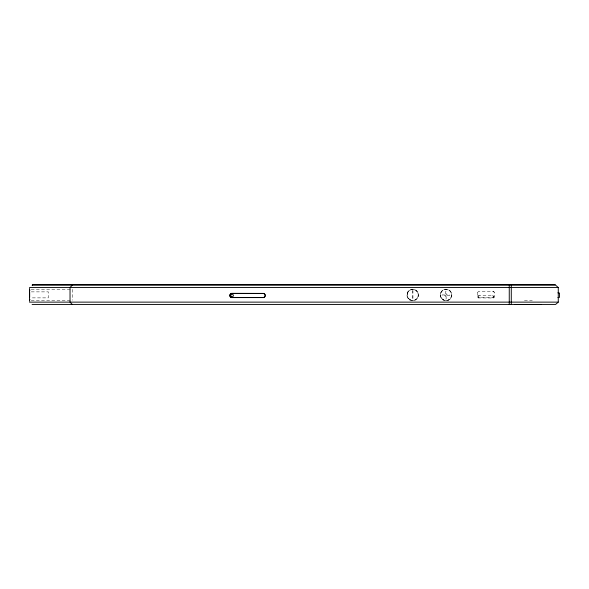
<?xml version="1.0" encoding="UTF-8"?>
<svg xmlns="http://www.w3.org/2000/svg" width="589" height="589" viewBox="0 0 589 589"><rect width="100%" height="100%" fill="white"/><g stroke="black" fill="none" stroke-linecap="round" stroke-linejoin="round"><path stroke-width="0.44" stroke-dasharray="2.94 2.21" d="M477.539 292.549L478.585 291.364L493.03 291.349C495.327 291.754 495.312 297.622 493 298.005L478.526 297.879L477.554 296.62L477.539 292.549A1.193 1.193 0 0 1 478.739 291.349M479.196 295.442L478.128 296.51L479.196 297.578L492.441 297.578L493.508 296.51L492.441 295.442L479.196 295.442A1.068 1.068 0 0 0 478.128 296.51A1.068 1.068 0 0 0 479.196 297.578M31.224 289.383L70.754 289.383M31.283 291.872L48.327 291.872L48.327 297.872L31.283 297.872M31.224 300.221L70.754 300.221M524.453 300.589L532.287 300.589M72.594 289.383L72.594 300.221M494.2 296.804A1.2 1.2 0 0 1 493 298.005M492.441 295.442A1.068 1.068 0 0 1 493.508 296.51A1.068 1.068 0 0 1 492.441 297.578M493.03 291.349A1.171 1.171 0 0 1 494.2 292.519M479.129 298.005A1.59 1.59 0 0 1 477.539 296.414M407.352 293.513C405.247 300.338 416.504 303.357 418.094 296.392C420.2 289.567 408.943 286.548 407.352 293.513M440.609 293.499C438.481 300.405 449.871 303.453 451.476 296.407C453.604 289.501 442.214 286.453 440.609 293.499M412.941 290.73L412.514 290.73L412.514 299.278L412.941 299.278L412.941 290.73M446.138 291.305L445.711 291.305L445.711 294.942L442.081 294.942L442.081 295.369L445.711 295.369L445.711 298.998L446.138 298.998L446.138 295.369L449.768 295.369L449.768 294.942L446.138 294.942L446.138 291.305M442.067 298.925A5.625 5.625 0 0 0 451.476 296.407A5.625 5.625 0 0 0 444.585 289.523A5.625 5.625 0 0 0 442.067 298.925M409.944 299.764A5.559 5.559 0 0 0 418.286 294.949A5.559 5.559 0 0 0 409.944 290.141A5.559 5.559 0 0 0 409.944 299.764M409.811 299.992A5.824 5.824 0 0 0 418.543 294.949A5.824 5.824 0 0 0 409.811 289.913A5.824 5.824 0 0 0 409.811 299.992M443.134 299.992A5.824 5.824 0 0 0 451.866 294.949A5.824 5.824 0 0 0 443.134 289.913A5.824 5.824 0 0 0 443.134 299.992"/><path stroke-width="0.88" d="M32.093 285.209L555.626 285.209L558.269 287.513L558.269 302.128L555.626 304.432L32.093 304.432M555.317 284.443L32.402 284.443L32.402 285.209M29.45 287.513L558.269 287.513M29.45 289.928L29.877 289.928M29.45 290.384L29.877 290.384M557.842 292.829L559.123 292.829M557.842 297.533L559.123 297.533M29.45 299.359L29.877 299.359M29.45 299.823L29.877 299.823M29.45 302.128L558.269 302.128M515.132 304.557L541.615 304.557M72.27 304.432L70.032 302.128L70.032 287.513L72.27 285.209L72.278 284.443M559.55 293.256L559.55 297.106M511.281 285.209L511.281 304.432M509.257 285.209L509.257 304.432M29.664 292.004L29.664 297.32M29.45 288.396L29.45 301.207M231.948 293.337L231.381 293.41A2.165 2.165 0 0 0 231.381 297.592L263.681 297.592A2.165 2.165 0 0 0 263.681 293.41L231.948 293.337M231.956 293.447L231.403 293.521A2.054 2.054 0 0 0 231.403 297.482L263.651 297.482A2.054 2.054 0 0 0 263.651 293.521L231.956 293.447M231.455 296.606A1.281 1.281 0 0 0 233.377 295.501A1.281 1.281 0 0 0 231.455 294.39A1.281 1.281 0 0 0 231.455 296.606"/></g></svg>
